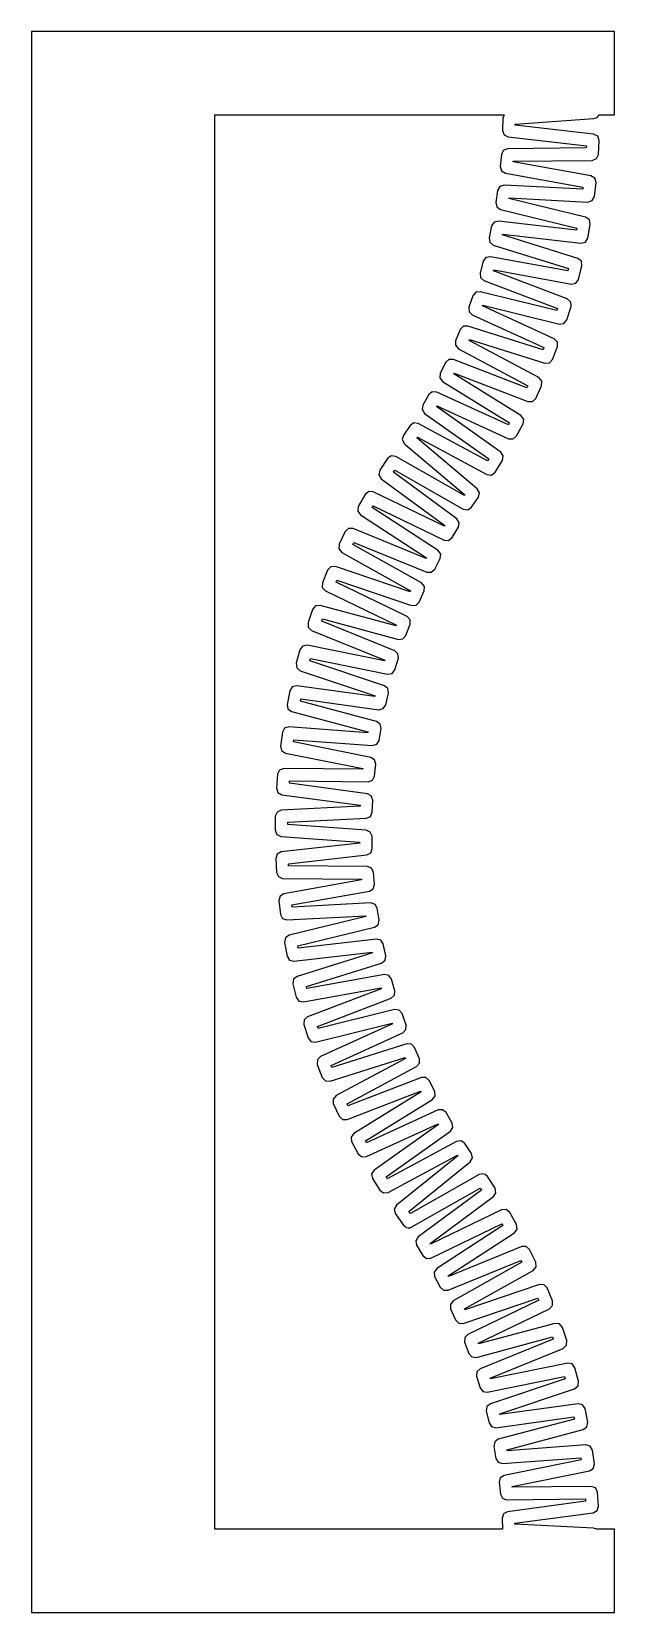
# Model space of a CAD drawing. Extents: x 0 to 3.5, y 0 to 9.5.
import ezdxf

# ---------------------------------------------------------------- set-up
doc = ezdxf.new("R2010")
doc.units = 0
doc.layers.add('Layer_1', color=7, linetype='CONTINUOUS')

msp = doc.modelspace()

# ---------------------------------------------------------------- linework, layer by layer
at = {"layer": 'Layer_1', "color": 7}
for points in [[(0, 9.500059), (0, 0.000085), (0, -0.000026), (0.500007, -0.000026), (1.100005, -0.000026), (3.499996, -0.000026), (3.499996, 0.000085), (3.499996, 0.500037), (3.394715, 0.500037), (3.375643, 0.506431), (2.902203, 0.530629), (2.902038, 0.53548), (3.371784, 0.5992), (3.395869, 0.612744), (3.40414, 0.639109), (3.398022, 0.722673), (3.385968, 0.747539), (3.360153, 0.757399), (2.886108, 0.751832), (2.885612, 0.756628), (3.350452, 0.849783), (3.373651, 0.864793), (3.380273, 0.89162), (3.368862, 0.974633), (3.355302, 0.998683), (3.328954, 1.006934), (2.856177, 0.971602), (2.85535, 0.976397), (3.31341, 1.098491), (3.335623, 1.114944), (3.34053, 1.142148), (3.323994, 1.224279), (3.308931, 1.24743), (3.282101, 1.253989), (2.812466, 1.189056), (2.811363, 1.193796), (3.260879, 1.344388), (3.282021, 1.362222), (3.285188, 1.389698), (3.263525, 1.470617), (3.247022, 1.492783), (3.219814, 1.497626), (2.755194, 1.403369), (2.753816, 1.407999), (3.19297, 1.586537), (3.212941, 1.605633), (3.214412, 1.633225), (3.187678, 1.712655), (3.16983, 1.733763), (3.142368, 1.736909), (2.684639, 1.613602), (2.68293, 1.618122), (3.110012, 1.823946), (3.128725, 1.844241), (3.128477, 1.871846), (3.096783, 1.949457), (3.07766, 1.969362), (3.050095, 1.970789), (2.600964, 1.81904), (2.59898, 1.823395), (3.012281, 2.055621), (3.029707, 2.077065), (3.027715, 2.104625), (2.991225, 2.180086), (2.970881, 2.198758), (2.943269, 2.198441), (2.504557, 2.018745), (2.502352, 2.023045), (2.900274, 2.280738), (2.916273, 2.303257), (2.912511, 2.330623), (2.871391, 2.403604), (2.849922, 2.420966), (2.822388, 2.418928), (2.395802, 2.212056), (2.393322, 2.216191), (2.774266, 2.498358), (2.788849, 2.521855), (2.783362, 2.548959), (2.737776, 2.619184), (2.724138, 2.631767), (2.706136, 2.636272), (2.687891, 2.631421), (2.274976, 2.398092), (2.266377, 2.410163), (2.634368, 2.707378), (2.64787, 2.730865), (2.64203, 2.757318), (2.601516, 2.818228), (2.579394, 2.833863), (2.552513, 2.83052), (2.135959, 2.606506), (2.129014, 2.617751), (2.51492, 2.891264), (2.529839, 2.913851), (2.525668, 2.940598), (2.489123, 3.003932), (2.468028, 3.020908), (2.441002, 3.019256), (2.011164, 2.821811), (2.00488, 2.833552), (2.407212, 3.08226), (2.423527, 3.103864), (2.421048, 3.130822), (2.388526, 3.196361), (2.368531, 3.214623), (2.341452, 3.214662), (1.900094, 3.044612), (1.894582, 3.056684), (2.311742, 3.27965), (2.329398, 3.300196), (2.328609, 3.327275), (2.300276, 3.394689), (2.281457, 3.414183), (2.254415, 3.415911), (1.803301, 3.273918), (1.798505, 3.28632), (2.228839, 3.482608), (2.24776, 3.501998), (2.248683, 3.529075), (2.224595, 3.598198), (2.207055, 3.618793), (2.180222, 3.622231), (1.721004, 3.508846), (1.717091, 3.521523), (2.158835, 3.690416), (2.178935, 3.708589), (2.181545, 3.73556), (2.161866, 3.806006), (2.145674, 3.827706), (2.119092, 3.83285), (1.653701, 3.748514), (1.650504, 3.761357), (2.102059, 3.902248), (2.123229, 3.919121), (2.127526, 3.945849), (2.112367, 4.017397), (2.097535, 4.040067), (2.071302, 4.046832), (1.601501, 3.991875), (1.599186, 4.004939), (2.058624, 4.117167), (2.080845, 4.132649), (2.086846, 4.159059), (2.076152, 4.231434), (2.062798, 4.254981), (2.037071, 4.263404), (1.564735, 4.238048), (1.563247, 4.251222), (2.028858, 4.334401), (2.051996, 4.348482), (2.059616, 4.374474), (2.053497, 4.447345), (2.041642, 4.471721), (2.016456, 4.481741), (1.543513, 4.48604), (1.542796, 4.499324), (2.012707, 4.553068), (2.03669, 4.56565), (2.045946, 4.591102), (2.044402, 4.664248), (2.034112, 4.689313), (2.009621, 4.700904), (1.537891, 4.734914), (1.538001, 4.748198), (2.010392, 4.772341), (2.035117, 4.7834), (2.045946, 4.808225), (2.048977, 4.881316), (2.040256, 4.906933), (2.016566, 4.920012), (1.547868, 4.983622), (1.54886, 4.996851), (2.021803, 4.991339), (2.047148, 5.00083), (2.059506, 5.024908), (2.067168, 5.097669), (2.060076, 5.123802), (2.037237, 5.138348), (1.573499, 5.231228), (1.575318, 5.244347), (2.046938, 5.209124), (2.07287, 5.216986), (2.086736, 5.240268), (2.098918, 5.312422), (2.09348, 5.338967), (2.071577, 5.354921), (1.61462, 5.476739), (1.61721, 5.489748), (2.085743, 5.424925), (2.112089, 5.431174), (2.12736, 5.453533), (2.144062, 5.52475), (2.140323, 5.551589), (2.119478, 5.568902), (1.671009, 5.719164), (1.674482, 5.731952), (2.137999, 5.637914), (2.164673, 5.642487), (2.181324, 5.663822), (2.202491, 5.733881), (2.200409, 5.760857), (2.180718, 5.779412), (1.742557, 5.957564), (1.746801, 5.970132), (2.203483, 5.847156), (2.23043, 5.850028), (2.248407, 5.870307), (2.273928, 5.938878), (2.273549, 5.965966), (2.255022, 5.985731), (1.828932, 6.191004), (1.833948, 6.203296), (2.282031, 6.051877), (2.309113, 6.053046), (2.328333, 6.072162), (2.358044, 6.138969), (2.359391, 6.166021), (2.342169, 6.186925), (1.929805, 6.418601), (1.935592, 6.430507), (2.373257, 6.251252), (2.400351, 6.25074), (2.420717, 6.268615), (2.454617, 6.333438), (2.457646, 6.360342), (2.441773, 6.382276), (2.044733, 6.639362), (2.051237, 6.650938), (2.476831, 6.444508), (2.503832, 6.44229), (2.525283, 6.458839), (2.563206, 6.521402), (2.56792, 6.548109), (2.553395, 6.571012), (2.173332, 6.852517), (2.180553, 6.863597), (2.592365, 6.630929), (2.619153, 6.627027), (2.641589, 6.642174), (2.683371, 6.702256), (2.689721, 6.728572), (2.676701, 6.752306), (2.313561, 7.058341), (2.316648, 7.062971), (2.734193, 6.838461), (2.761617, 6.835256), (2.783803, 6.851691), (2.827955, 6.922908), (2.832845, 6.95012), (2.817757, 6.973289), (2.43097, 7.247408), (2.433395, 7.251597), (2.864225, 7.053711), (2.89179, 7.052237), (2.912897, 7.070027), (2.952474, 7.14389), (2.955632, 7.171337), (2.939135, 7.193499), (2.535921, 7.442814), (2.538071, 7.447113), (2.980476, 7.276678), (3.008092, 7.276932), (3.028046, 7.296025), (3.062883, 7.372203), (3.064334, 7.399781), (3.046512, 7.420875), (2.628415, 7.644393), (2.630289, 7.648858), (3.082451, 7.506534), (3.110028, 7.508516), (3.128753, 7.528859), (3.158739, 7.607076), (3.158438, 7.634672), (3.139336, 7.654591), (2.70801, 7.851375), (2.709609, 7.85595), (3.169874, 7.742289), (3.197242, 7.74602), (3.214632, 7.76748), (3.239713, 7.847461), (3.237664, 7.875032), (3.217278, 7.893708), (2.774487, 8.062986), (2.77581, 8.067671), (3.242304, 7.983115), (3.269392, 7.988549), (3.285408, 8.011062), (3.305362, 8.092421), (3.30161, 8.119804), (3.280117, 8.13718), (2.827569, 8.278401), (2.828561, 8.283086), (3.299409, 8.22802), (3.326115, 8.235135), (3.340695, 8.258612), (3.355523, 8.341074), (3.350047, 8.368144), (3.327521, 8.384124), (2.866981, 8.496627), (2.867698, 8.501423), (3.341081, 8.476012), (3.367265, 8.484804), (3.380328, 8.50914), (3.389974, 8.592373), (3.382818, 8.61906), (3.359326, 8.633604), (2.892612, 8.716948), (2.893054, 8.721744), (3.367099, 8.726098), (3.392692, 8.736524), (3.404195, 8.761652), (3.40855, 8.845326), (3.399718, 8.871492), (3.375367, 8.884517), (2.904408, 8.938426), (2.904519, 8.943277), (3.377406, 8.977397), (3.396458, 8.984273), (3.409156, 9.000052), (3.499996, 9.000052), (3.499996, 9.500059), (1.100005, 9.500059), (0.500007, 9.500059), (0, 9.500059), (0, 9.500059)], [(1.100005, 9.000052), (2.83727, 9.000052), (2.830215, 8.978996), (2.828672, 8.905849), (2.837928, 8.880398), (2.86191, 8.867816), (3.331821, 8.814017), (3.331159, 8.800788), (2.858162, 8.796433), (2.833027, 8.786415), (2.821175, 8.762092), (2.815001, 8.689167), (2.822662, 8.663193), (2.845814, 8.649148), (3.311426, 8.56597), (3.309882, 8.552796), (2.837601, 8.578152), (2.81184, 8.569748), (2.798465, 8.546181), (2.787771, 8.473807), (2.793752, 8.447363), (2.815993, 8.431859), (3.275431, 8.319632), (3.273116, 8.306623), (2.803371, 8.361579), (2.777122, 8.354794), (2.762305, 8.332089), (2.747092, 8.260542), (2.751409, 8.233799), (2.772613, 8.216941), (3.224113, 8.07605), (3.220971, 8.063207), (2.755525, 8.147543), (2.728957, 8.14242), (2.712751, 8.120754), (2.693072, 8.050253), (2.695705, 8.023315), (2.715783, 8.005164), (3.157582, 7.836216), (3.153613, 7.823538), (2.694451, 7.936978), (2.66757, 7.933541), (2.650023, 7.91289), (2.62599, 7.843823), (2.626912, 7.816746), (2.645833, 7.797356), (3.076112, 7.601013), (3.071371, 7.58861), (2.620202, 7.730658), (2.593194, 7.728909), (2.574396, 7.709437), (2.546008, 7.641968), (2.545242, 7.614877), (2.562931, 7.594343), (2.980035, 7.371376), (2.974523, 7.359305), (2.533165, 7.52941), (2.506073, 7.529349), (2.486091, 7.511054), (2.453569, 7.44557), (2.45109, 7.418569), (2.46746, 7.396953), (2.869737, 7.148244), (2.863453, 7.136559), (2.433671, 7.334004), (2.406644, 7.335656), (2.385549, 7.31868), (2.348949, 7.255346), (2.344778, 7.228557), (2.359753, 7.205957), (2.745658, 6.932444), (2.738658, 6.921199), (2.322105, 7.145213), (2.295234, 7.14858), (2.273102, 7.132976), (2.235619, 7.076586), (2.226056, 7.049955), (2.237824, 7.024221), (2.238761, 7.023394), (2.239753, 7.022512), (2.240911, 7.021575), (2.602232, 6.716974), (2.599476, 6.713005), (2.186781, 6.946279), (2.159384, 6.950066), (2.136841, 6.934042), (2.091256, 6.863762), (2.085794, 6.836688), (2.100351, 6.813216), (2.481351, 6.531049), (2.478815, 6.526914), (2.052285, 6.733786), (2.024718, 6.735848), (2.003227, 6.718462), (1.962106, 6.645481), (1.958368, 6.618103), (1.974398, 6.595596), (2.37232, 6.337903), (2.37006, 6.333603), (1.931403, 6.513299), (1.903759, 6.51364), (1.883392, 6.494944), (1.846957, 6.419483), (1.844942, 6.391936), (1.862336, 6.37048), (2.275637, 6.138308), (2.273653, 6.133843), (1.824578, 6.285648), (1.796966, 6.284222), (1.777835, 6.26426), (1.746195, 6.186705), (1.745901, 6.15908), (1.764605, 6.138749), (2.191687, 5.93298), (2.190033, 5.92846), (1.732249, 6.051712), (1.704801, 6.048587), (1.686939, 6.027513), (1.660205, 5.948083), (1.661676, 5.920491), (1.681648, 5.901395), (2.120801, 5.722802), (2.119423, 5.718171), (1.654803, 5.812484), (1.627615, 5.807599), (1.611147, 5.78542), (1.589484, 5.704501), (1.592653, 5.677073), (1.613738, 5.659246), (2.063254, 5.508599), (2.062151, 5.503914), (1.592571, 5.568847), (1.565741, 5.562288), (1.550679, 5.539137), (1.534087, 5.457006), (1.538994, 5.429802), (1.561207, 5.413349), (2.019267, 5.291255), (2.01844, 5.28646), (1.545718, 5.321793), (1.519335, 5.313561), (1.505755, 5.289491), (1.4944, 5.206478), (1.501, 5.179667), (1.524165, 5.164641), (1.989005, 5.071486), (1.988509, 5.06669), (1.514464, 5.072258), (1.488684, 5.062379), (1.476651, 5.037531), (1.470477, 4.953967), (1.478748, 4.927602), (1.502833, 4.914059), (1.972634, 4.850283), (1.972414, 4.845487), (1.498975, 4.821289), (1.473812, 4.809804), (1.463366, 4.784192), (1.462484, 4.700463), (1.472403, 4.674647), (1.497321, 4.662649), (1.970154, 4.628529), (1.970264, 4.623678), (1.49925, 4.569825), (1.474879, 4.556779), (1.466067, 4.530578), (1.470422, 4.446904), (1.481943, 4.421811), (1.507519, 4.411405), (1.981619, 4.407051), (1.982005, 4.4022), (1.515346, 4.318856), (1.491819, 4.304329), (1.484643, 4.277625), (1.49429, 4.194392), (1.507352, 4.170056), (1.533536, 4.161264), (2.00692, 4.186675), (2.007636, 4.181934), (1.547151, 4.069431), (1.52457, 4.053446), (1.519094, 4.026326), (1.533922, 3.943865), (1.548502, 3.920387), (1.575208, 3.913272), (2.046056, 3.968394), (2.047048, 3.963653), (1.5945, 3.822432), (1.573029, 3.805077), (1.569255, 3.777728), (1.589264, 3.696369), (1.60528, 3.673857), (1.632369, 3.668422), (2.098807, 3.752924), (2.10013, 3.748294), (1.657339, 3.57896), (1.636986, 3.560271), (1.63496, 3.532713), (1.659985, 3.452787), (1.677375, 3.431328), (1.704743, 3.427596), (2.165008, 3.541257), (2.166607, 3.536682), (1.735336, 3.339898), (1.716178, 3.31997), (1.715878, 3.292328), (1.745864, 3.214111), (1.764589, 3.193769), (1.792166, 3.191787), (2.244328, 3.33411), (2.246202, 3.3297), (1.828161, 3.106183), (1.810306, 3.0851), (1.811734, 3.05751), (1.846571, 2.981332), (1.866534, 2.962183), (1.894196, 2.96193), (2.336546, 3.132421), (2.338696, 3.128066), (1.935482, 2.878751), (1.918985, 2.856589), (1.922143, 2.829142), (1.96172, 2.755334), (1.982838, 2.737487), (2.010447, 2.738963), (2.441222, 2.936849), (2.443648, 2.93266), (2.05686, 2.658541), (2.041798, 2.635397), (2.046662, 2.608215), (2.090815, 2.536998), (2.112989, 2.520532), (2.140424, 2.523714), (2.55797, 2.748279), (2.560615, 2.744255), (2.191852, 2.446378), (2.178252, 2.4223), (2.184852, 2.395446), (2.231375, 2.329962), (2.250888, 2.31359), (2.261526, 2.31133), (2.261857, 2.31122), (2.262077, 2.31122), (2.265605, 2.31122), (2.268416, 2.311496), (2.270015, 2.311716), (2.27029, 2.311771), (2.270952, 2.311937), (2.273928, 2.312598), (2.277511, 2.313756), (2.280929, 2.315299), (2.284291, 2.317173), (2.694065, 2.548794), (2.701286, 2.537659), (2.321223, 2.256154), (2.306753, 2.233265), (2.311466, 2.206599), (2.349335, 2.143981), (2.370797, 2.127463), (2.397786, 2.129705), (2.82338, 2.33608), (2.829884, 2.324504), (2.432899, 2.067418), (2.416995, 2.045496), (2.42, 2.01858), (2.4539, 1.953757), (2.474266, 1.935881), (2.50136, 1.936394), (2.93908, 2.115649), (2.944812, 2.103743), (2.532448, 1.872067), (2.515226, 1.851163), (2.516573, 1.824111), (2.546339, 1.757304), (2.565537, 1.738211), (2.592586, 1.737019), (3.040669, 1.888438), (3.045685, 1.876201), (2.619595, 1.670873), (2.601101, 1.651095), (2.600744, 1.62402), (2.62621, 1.555449), (2.644187, 1.53517), (2.671134, 1.532298), (3.127816, 1.655274), (3.13206, 1.642706), (2.693899, 1.464553), (2.674186, 1.445976), (2.672126, 1.418968), (2.693293, 1.348964), (2.709966, 1.327608), (2.736674, 1.323056), (3.200191, 1.417094), (3.203608, 1.404306), (2.755139, 1.254044), (2.734294, 1.236731), (2.730555, 1.209892), (2.747257, 1.138675), (2.762549, 1.116296), (2.788929, 1.110067), (3.257407, 1.17489), (3.260052, 1.161881), (2.80304, 1.040063), (2.781137, 1.024109), (2.7757, 0.997564), (2.787937, 0.92541), (2.801782, 0.902148), (2.827679, 0.894266), (3.299354, 0.929489), (3.301173, 0.91637), (2.837381, 0.82349), (2.814521, 0.808923), (2.80745, 0.782755), (2.815112, 0.71005), (2.827452, 0.685937), (2.852815, 0.676426), (3.325757, 0.681993), (3.326749, 0.668764), (2.858051, 0.605209), (2.834342, 0.592109), (2.82564, 0.566458), (2.828451, 0.500037), (1.100005, 0.500037), (1.100005, 9.000052), (1.100005, 9.000052)]]:
    msp.add_lwpolyline(points, dxfattribs=at)

doc.saveas('drawing.dxf')
